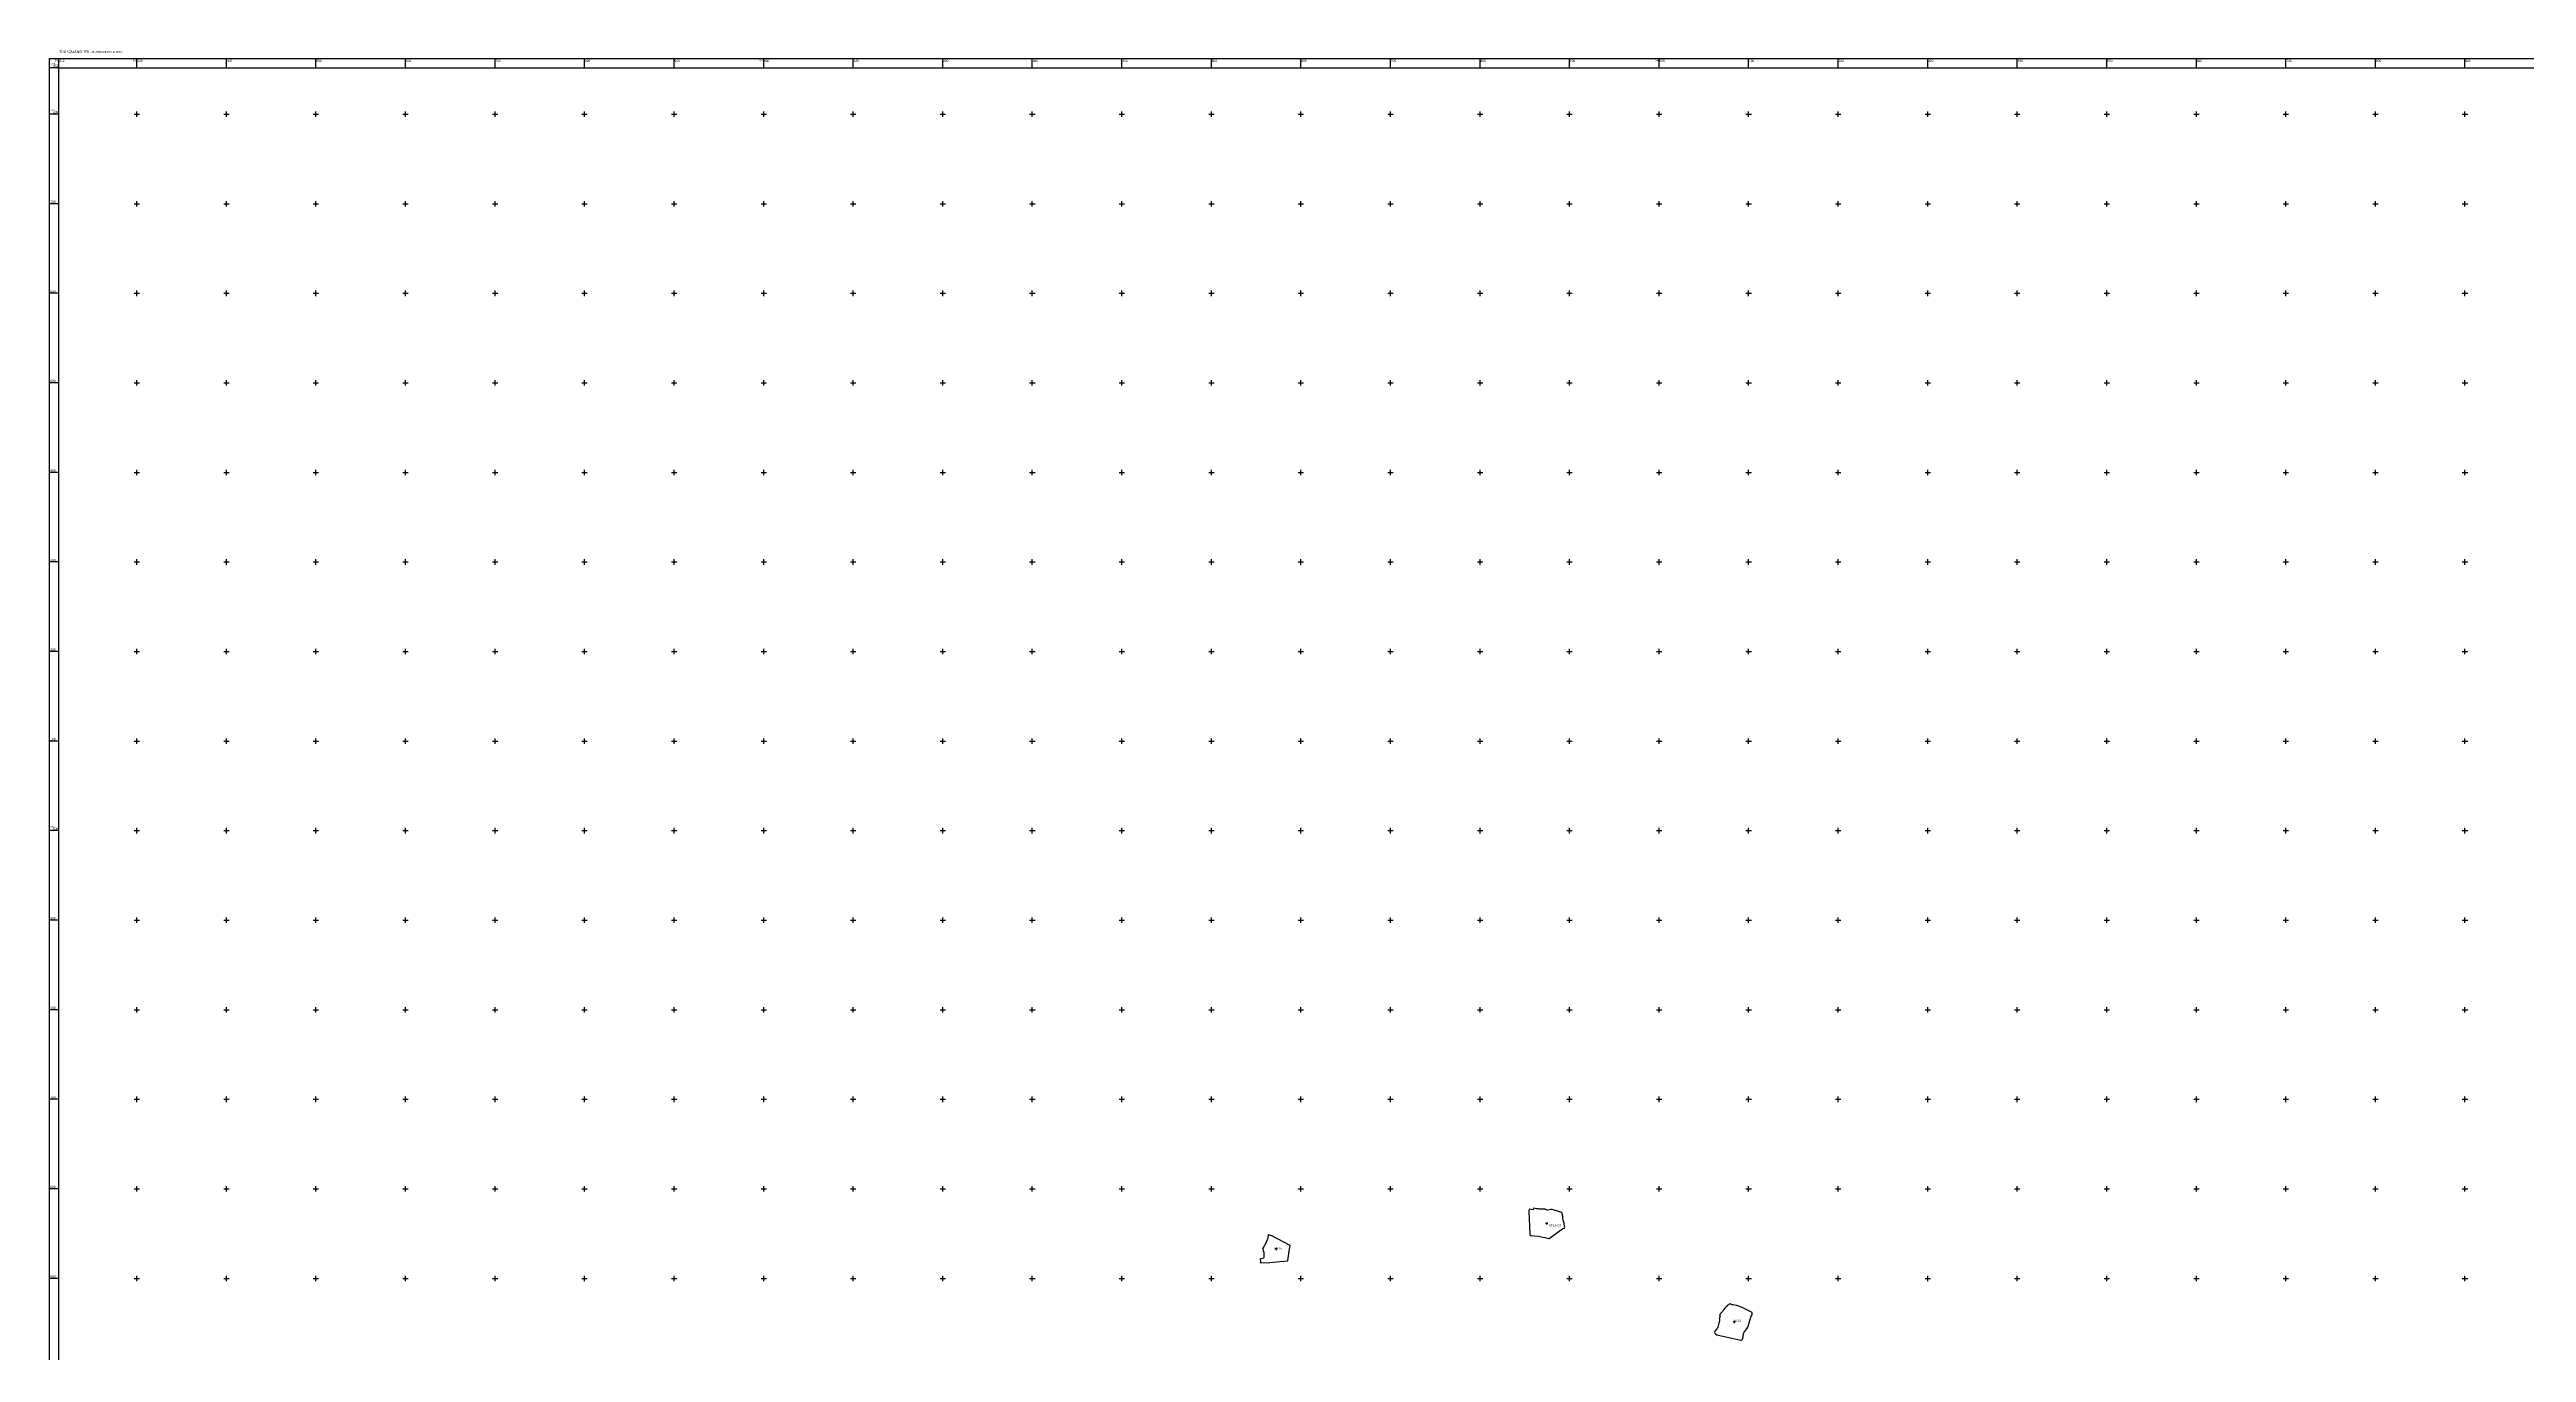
# Model space of a CAD drawing. Extents: x 542197 to 550482, y 1822129 to 1845893.
# Drawn here: x 542202 to 544969, y 1844417 to 1845872 of the extents above; entities that cross this region are included whole.
import ezdxf

# ---------------------------------------------------------------- set-up
doc = ezdxf.new("R2010")
doc.units = 0
for name, color, linetype in [('Level 11', 7, 'Continuous'), ('Level 28', 7, 'Continuous'), ('Level 30', 7, 'Continuous'), ('Level 63', 7, 'Continuous')]:
    doc.layers.add(name, color=color, linetype=linetype)

msp = doc.modelspace()

# ---------------------------------------------------------------- linework, layer by layer
at = {"layer": 'Level 11'}
for p, q in [((543874.6, 1844562), (543873.9, 1844561.4)), ((543874.6, 1844562.6), (543874.6, 1844562)), ((543875.2, 1844561.4), (543874.6, 1844562)), ((543572.3, 1844534.2), (543572.3, 1844533.6)), ((543873.9, 1844561.4), (543873.3, 1844561.4)), ((543873.9, 1844561.4), (543874.6, 1844560.8)), ((543874.6, 1844560.8), (543875.2, 1844561.4)), ((543874.6, 1844560.8), (543874.6, 1844560.1)), ((543875.8, 1844561.4), (543875.2, 1844561.4)), ((543571.7, 1844533), (543571, 1844533)), ((543572.3, 1844533.6), (543571.7, 1844533)), ((543571.7, 1844533), (543572.3, 1844532.4)), ((543572.9, 1844533), (543572.3, 1844533.6)), ((543572.3, 1844532.4), (543572.9, 1844533)), ((543572.3, 1844532.4), (543572.3, 1844531.7)), ((543573.5, 1844533), (543572.9, 1844533)), ((544083.4, 1844451.4), (544082.7, 1844451.4)), ((544084, 1844452.1), (544083.4, 1844451.4)), ((544083.4, 1844451.4), (544084, 1844450.8)), ((544084, 1844452.7), (544084, 1844452.1)), ((544084.6, 1844451.4), (544084, 1844452.1)), ((544084, 1844450.8), (544084.6, 1844451.4)), ((544085.2, 1844451.4), (544084.6, 1844451.4)), ((544084, 1844450.8), (544084, 1844450.2))]:
    msp.add_line(p, q, dxfattribs=at)
for centre in [(543874.6, 1844561.4), (543572.3, 1844533), (544084, 1844451.4)]:
    msp.add_circle(centre, 0.15, dxfattribs=at)
at = {"layer": 'Level 30'}
for points in [[(543894.6, 1844557.2), (543894.5, 1844557.9), (543894, 1844561.3), (543893.9, 1844561.8), (543893, 1844565.2), (543892.6, 1844567.2), (543892.4, 1844568.2), (543892.4, 1844568.7), (543892.3, 1844569.2), (543892.2, 1844570.2), (543892.1, 1844570.2), (543892.1, 1844570.7), (543892, 1844570.7), (543892, 1844571.2), (543892, 1844571.2), (543891.8, 1844572.1), (543891.8, 1844572.9), (543891.9, 1844573.2), (543891.3, 1844573.5), (543890.2, 1844573.9), (543888.7, 1844574.5), (543880.4, 1844576.9), (543879.9, 1844577), (543879.5, 1844577.1), (543879, 1844577.1), (543875.9, 1844576.4), (543875.3, 1844576.4), (543874.8, 1844576.3), (543872.9, 1844577.3), (543870.9, 1844577.5), (543866.9, 1844577.4), (543866.4, 1844577.4), (543865.4, 1844577.6), (543864.9, 1844577.6), (543863.4, 1844577.7), (543862.9, 1844577.7), (543860, 1844578.3), (543859.3, 1844576.7), (543854.8, 1844577.2), (543854.6, 1844575.3), (543855.6, 1844549.3), (543855.6, 1844548.5), (543856.2, 1844548), (543856.6, 1844547.9), (543857.4, 1844547.9), (543860.4, 1844547.7), (543865.4, 1844547.3), (543868.3, 1844546.6), (543872.2, 1844545.6), (543874.9, 1844544.9), (543876.9, 1844544.5), (543877.2, 1844544.6), (543892.3, 1844555.8), (543894.1, 1844556), (543894.3, 1844556.3), (543894.6, 1844557.2)], [(543587.7, 1844537), (543586.3, 1844530.4), (543586, 1844528), (543585.7, 1844524.8), (543585.4, 1844522.9), (543585, 1844519.6), (543584.6, 1844519.1), (543561.4, 1844516.9), (543554.3, 1844517.4), (543554.7, 1844517.9), (543555.2, 1844518.3), (543554.7, 1844521.9), (543555.6, 1844522.3), (543558.7, 1844523.1), (543558.8, 1844523.6), (543559, 1844528.1), (543559, 1844528.6), (543558.2, 1844530.7), (543558.1, 1844531.2), (543557.8, 1844532.7), (543557.6, 1844533.3), (543557.6, 1844533.7), (543557.6, 1844533.7), (543558.1, 1844534.3), (543559.8, 1844537.4), (543560.5, 1844538.3), (543561.7, 1844541), (543562.8, 1844543.3), (543563, 1844543.8), (543563.6, 1844548.1), (543563.8, 1844549.1), (543567.2, 1844548), (543587.6, 1844537.3), (543587.7, 1844537)], [(544103.9, 1844461.7), (544103.9, 1844461.8), (544092, 1844468.1), (544091.5, 1844468.1), (544086.7, 1844469.8), (544086.2, 1844469.9), (544082.6, 1844470.4), (544082.1, 1844470.5), (544081.6, 1844470.7), (544079.3, 1844471.7), (544079.2, 1844471.7), (544078.9, 1844471.6), (544078.4, 1844471.3), (544077.9, 1844470.9), (544077.3, 1844470.5), (544076.6, 1844470.2), (544076.1, 1844469.9), (544074.8, 1844468.3), (544074.5, 1844467.9), (544073.4, 1844466.8), (544072.1, 1844465.2), (544071.8, 1844464.8), (544071, 1844463.5), (544069.7, 1844461.9), (544068.7, 1844460.7), (544067.3, 1844459.2), (544067.8, 1844458.4), (544068.3, 1844457.6), (544067, 1844456), (544067.3, 1844455.3), (544067.5, 1844454.6), (544067.6, 1844454), (544067.4, 1844453), (544067, 1844451), (544066.8, 1844450), (544065.4, 1844445.6), (544064.8, 1844444.3), (544064.6, 1844443.8), (544063, 1844441.8), (544062.4, 1844441), (544062.1, 1844440.6), (544061.7, 1844439.7), (544062.2, 1844438.9), (544062.8, 1844438), (544064.5, 1844437.2), (544091.2, 1844431.2), (544091.9, 1844431.2), (544092.5, 1844431.4), (544092.9, 1844431.8), (544093.2, 1844432.3), (544093.7, 1844434.7), (544094.4, 1844438.3), (544094.5, 1844439.2), (544095.1, 1844439.9), (544096.7, 1844442.2), (544097.3, 1844443.1), (544099, 1844445.6), (544102.9, 1844457.7), (544103.8, 1844459.3), (544103.9, 1844460.5), (544103.9, 1844461.7)]]:
    msp.add_lwpolyline(points, dxfattribs=at)
at = {"layer": 'Level 63'}
for p, q in [((542212.9, 1845851.8), (542212.9, 1845862.3)), ((542300, 1845851.8), (542300, 1845862.3)), ((542400, 1845851.8), (542400, 1845862.3)), ((542500, 1845851.8), (542500, 1845862.3)), ((542600, 1845851.8), (542600, 1845862.3)), ((542700, 1845851.8), (542700, 1845862.3)), ((542800, 1845851.8), (542800, 1845862.3)), ((542900, 1845851.8), (542900, 1845862.3)), ((543000, 1845851.8), (543000, 1845862.3)), ((543100, 1845851.8), (543100, 1845862.3)), ((543200, 1845851.8), (543200, 1845862.3)), ((543300, 1845851.8), (543300, 1845862.3)), ((543400, 1845851.8), (543400, 1845862.3)), ((543500, 1845851.8), (543500, 1845862.3)), ((543600, 1845851.8), (543600, 1845862.3)), ((543700, 1845851.8), (543700, 1845862.3)), ((543800, 1845851.8), (543800, 1845862.3)), ((543900, 1845851.8), (543900, 1845862.3)), ((544000, 1845851.8), (544000, 1845862.3)), ((544100, 1845851.8), (544100, 1845862.3)), ((544200, 1845851.8), (544200, 1845862.3)), ((544300, 1845851.8), (544300, 1845862.3)), ((544400, 1845851.8), (544400, 1845862.3)), ((544500, 1845851.8), (544500, 1845862.3)), ((544600, 1845851.8), (544600, 1845862.3)), ((544700, 1845851.8), (544700, 1845862.3)), ((544800, 1845851.8), (544800, 1845862.3)), ((544900, 1845851.8), (544900, 1845862.3)), ((542212.9, 1845851.8), (542202.4, 1845851.8)), ((542212.9, 1845800), (542202.4, 1845800)), ((542297, 1845800), (542303, 1845800)), ((542300, 1845797), (542300, 1845803)), ((542397, 1845800), (542403, 1845800)), ((542400, 1845797), (542400, 1845803)), ((542497, 1845800), (542503, 1845800)), ((542500, 1845797), (542500, 1845803)), ((542597, 1845800), (542603, 1845800)), ((542600, 1845797), (542600, 1845803)), ((542697, 1845800), (542703, 1845800)), ((542700, 1845797), (542700, 1845803)), ((542797, 1845800), (542803, 1845800)), ((542800, 1845797), (542800, 1845803)), ((542897, 1845800), (542903, 1845800)), ((542900, 1845797), (542900, 1845803)), ((542997, 1845800), (543003, 1845800)), ((543000, 1845797), (543000, 1845803)), ((543097, 1845800), (543103, 1845800)), ((543100, 1845797), (543100, 1845803)), ((543197, 1845800), (543203, 1845800)), ((543200, 1845797), (543200, 1845803)), ((543297, 1845800), (543303, 1845800)), ((543300, 1845797), (543300, 1845803)), ((543397, 1845800), (543403, 1845800)), ((543400, 1845797), (543400, 1845803)), ((543497, 1845800), (543503, 1845800)), ((543500, 1845797), (543500, 1845803)), ((543597, 1845800), (543603, 1845800)), ((543600, 1845797), (543600, 1845803)), ((543697, 1845800), (543703, 1845800)), ((543700, 1845797), (543700, 1845803)), ((543797, 1845800), (543803, 1845800)), ((543800, 1845797), (543800, 1845803)), ((543897, 1845800), (543903, 1845800)), ((543900, 1845797), (543900, 1845803)), ((543997, 1845800), (544003, 1845800)), ((544000, 1845797), (544000, 1845803)), ((544097, 1845800), (544103, 1845800)), ((544100, 1845797), (544100, 1845803)), ((544197, 1845800), (544203, 1845800)), ((544200, 1845797), (544200, 1845803)), ((544297, 1845800), (544303, 1845800)), ((544300, 1845797), (544300, 1845803)), ((544397, 1845800), (544403, 1845800)), ((544400, 1845797), (544400, 1845803)), ((544497, 1845800), (544503, 1845800)), ((544500, 1845797), (544500, 1845803)), ((544597, 1845800), (544603, 1845800)), ((544600, 1845797), (544600, 1845803)), ((544697, 1845800), (544703, 1845800)), ((544700, 1845797), (544700, 1845803)), ((544797, 1845800), (544803, 1845800)), ((544800, 1845797), (544800, 1845803)), ((544897, 1845800), (544903, 1845800)), ((544900, 1845797), (544900, 1845803)), ((542212.9, 1845700), (542202.4, 1845700)), ((542297, 1845700), (542303, 1845700)), ((542300, 1845697), (542300, 1845703)), ((542397, 1845700), (542403, 1845700)), ((542400, 1845697), (542400, 1845703)), ((542497, 1845700), (542503, 1845700)), ((542500, 1845697), (542500, 1845703)), ((542597, 1845700), (542603, 1845700)), ((542600, 1845697), (542600, 1845703)), ((542697, 1845700), (542703, 1845700)), ((542700, 1845697), (542700, 1845703)), ((542797, 1845700), (542803, 1845700)), ((542800, 1845697), (542800, 1845703)), ((542897, 1845700), (542903, 1845700)), ((542900, 1845697), (542900, 1845703)), ((542997, 1845700), (543003, 1845700)), ((543000, 1845697), (543000, 1845703)), ((543097, 1845700), (543103, 1845700)), ((543100, 1845697), (543100, 1845703)), ((543197, 1845700), (543203, 1845700)), ((543200, 1845697), (543200, 1845703)), ((543297, 1845700), (543303, 1845700)), ((543300, 1845697), (543300, 1845703)), ((543397, 1845700), (543403, 1845700)), ((543400, 1845697), (543400, 1845703)), ((543497, 1845700), (543503, 1845700)), ((543500, 1845697), (543500, 1845703)), ((543597, 1845700), (543603, 1845700)), ((543600, 1845697), (543600, 1845703)), ((543697, 1845700), (543703, 1845700)), ((543700, 1845697), (543700, 1845703)), ((543797, 1845700), (543803, 1845700)), ((543800, 1845697), (543800, 1845703)), ((543897, 1845700), (543903, 1845700)), ((543900, 1845697), (543900, 1845703)), ((543997, 1845700), (544003, 1845700)), ((544000, 1845697), (544000, 1845703)), ((544097, 1845700), (544103, 1845700)), ((544100, 1845697), (544100, 1845703)), ((544197, 1845700), (544203, 1845700)), ((544200, 1845697), (544200, 1845703)), ((544297, 1845700), (544303, 1845700)), ((544300, 1845697), (544300, 1845703)), ((544397, 1845700), (544403, 1845700)), ((544400, 1845697), (544400, 1845703)), ((544497, 1845700), (544503, 1845700)), ((544500, 1845697), (544500, 1845703)), ((544597, 1845700), (544603, 1845700)), ((544600, 1845697), (544600, 1845703)), ((544697, 1845700), (544703, 1845700)), ((544700, 1845697), (544700, 1845703)), ((544797, 1845700), (544803, 1845700)), ((544800, 1845697), (544800, 1845703)), ((544897, 1845700), (544903, 1845700)), ((544900, 1845697), (544900, 1845703)), ((542212.9, 1845600), (542202.4, 1845600)), ((542297, 1845600), (542303, 1845600)), ((542300, 1845597), (542300, 1845603)), ((542397, 1845600), (542403, 1845600)), ((542400, 1845597), (542400, 1845603)), ((542497, 1845600), (542503, 1845600)), ((542500, 1845597), (542500, 1845603)), ((542597, 1845600), (542603, 1845600)), ((542600, 1845597), (542600, 1845603)), ((542697, 1845600), (542703, 1845600)), ((542700, 1845597), (542700, 1845603)), ((542797, 1845600), (542803, 1845600)), ((542800, 1845597), (542800, 1845603)), ((542897, 1845600), (542903, 1845600)), ((542900, 1845597), (542900, 1845603)), ((542997, 1845600), (543003, 1845600)), ((543000, 1845597), (543000, 1845603)), ((543097, 1845600), (543103, 1845600)), ((543100, 1845597), (543100, 1845603)), ((543197, 1845600), (543203, 1845600)), ((543200, 1845597), (543200, 1845603)), ((543297, 1845600), (543303, 1845600)), ((543300, 1845597), (543300, 1845603)), ((543397, 1845600), (543403, 1845600)), ((543400, 1845597), (543400, 1845603)), ((543497, 1845600), (543503, 1845600)), ((543500, 1845597), (543500, 1845603)), ((543597, 1845600), (543603, 1845600)), ((543600, 1845597), (543600, 1845603)), ((543697, 1845600), (543703, 1845600)), ((543700, 1845597), (543700, 1845603)), ((543797, 1845600), (543803, 1845600)), ((543800, 1845597), (543800, 1845603)), ((543897, 1845600), (543903, 1845600)), ((543900, 1845597), (543900, 1845603)), ((543997, 1845600), (544003, 1845600)), ((544000, 1845597), (544000, 1845603)), ((544097, 1845600), (544103, 1845600)), ((544100, 1845597), (544100, 1845603)), ((544197, 1845600), (544203, 1845600)), ((544200, 1845597), (544200, 1845603)), ((544297, 1845600), (544303, 1845600)), ((544300, 1845597), (544300, 1845603)), ((544397, 1845600), (544403, 1845600)), ((544400, 1845597), (544400, 1845603)), ((544497, 1845600), (544503, 1845600)), ((544500, 1845597), (544500, 1845603)), ((544597, 1845600), (544603, 1845600)), ((544600, 1845597), (544600, 1845603)), ((544697, 1845600), (544703, 1845600)), ((544700, 1845597), (544700, 1845603)), ((544797, 1845600), (544803, 1845600)), ((544800, 1845597), (544800, 1845603)), ((544897, 1845600), (544903, 1845600)), ((544900, 1845597), (544900, 1845603)), ((542300, 1845497), (542300, 1845503)), ((542400, 1845497), (542400, 1845503)), ((542500, 1845497), (542500, 1845503)), ((542600, 1845497), (542600, 1845503)), ((542700, 1845497), (542700, 1845503)), ((542800, 1845497), (542800, 1845503)), ((542900, 1845497), (542900, 1845503)), ((543000, 1845497), (543000, 1845503)), ((543100, 1845497), (543100, 1845503)), ((543200, 1845497), (543200, 1845503)), ((543300, 1845497), (543300, 1845503)), ((543400, 1845497), (543400, 1845503)), ((543500, 1845497), (543500, 1845503)), ((543600, 1845497), (543600, 1845503)), ((543700, 1845497), (543700, 1845503)), ((543800, 1845497), (543800, 1845503)), ((543900, 1845497), (543900, 1845503)), ((544000, 1845497), (544000, 1845503)), ((544100, 1845497), (544100, 1845503)), ((544200, 1845497), (544200, 1845503)), ((544300, 1845497), (544300, 1845503)), ((544400, 1845497), (544400, 1845503)), ((544500, 1845497), (544500, 1845503)), ((544600, 1845497), (544600, 1845503)), ((544700, 1845497), (544700, 1845503)), ((544800, 1845497), (544800, 1845503)), ((544900, 1845497), (544900, 1845503)), ((542212.9, 1845500), (542202.4, 1845500)), ((542297, 1845500), (542303, 1845500)), ((542397, 1845500), (542403, 1845500)), ((542497, 1845500), (542503, 1845500)), ((542597, 1845500), (542603, 1845500)), ((542697, 1845500), (542703, 1845500)), ((542797, 1845500), (542803, 1845500)), ((542897, 1845500), (542903, 1845500)), ((542997, 1845500), (543003, 1845500)), ((543097, 1845500), (543103, 1845500)), ((543197, 1845500), (543203, 1845500)), ((543297, 1845500), (543303, 1845500)), ((543397, 1845500), (543403, 1845500)), ((543497, 1845500), (543503, 1845500)), ((543597, 1845500), (543603, 1845500)), ((543697, 1845500), (543703, 1845500)), ((543797, 1845500), (543803, 1845500)), ((543897, 1845500), (543903, 1845500)), ((543997, 1845500), (544003, 1845500)), ((544097, 1845500), (544103, 1845500)), ((544197, 1845500), (544203, 1845500)), ((544297, 1845500), (544303, 1845500)), ((544397, 1845500), (544403, 1845500)), ((544497, 1845500), (544503, 1845500)), ((544597, 1845500), (544603, 1845500)), ((544697, 1845500), (544703, 1845500)), ((544797, 1845500), (544803, 1845500)), ((544897, 1845500), (544903, 1845500)), ((542212.9, 1845400), (542202.4, 1845400)), ((542297, 1845400), (542303, 1845400)), ((542300, 1845397), (542300, 1845403)), ((542397, 1845400), (542403, 1845400)), ((542400, 1845397), (542400, 1845403)), ((542497, 1845400), (542503, 1845400)), ((542500, 1845397), (542500, 1845403)), ((542597, 1845400), (542603, 1845400)), ((542600, 1845397), (542600, 1845403)), ((542697, 1845400), (542703, 1845400)), ((542700, 1845397), (542700, 1845403)), ((542797, 1845400), (542803, 1845400)), ((542800, 1845397), (542800, 1845403)), ((542897, 1845400), (542903, 1845400)), ((542900, 1845397), (542900, 1845403)), ((542997, 1845400), (543003, 1845400)), ((543000, 1845397), (543000, 1845403)), ((543097, 1845400), (543103, 1845400)), ((543100, 1845397), (543100, 1845403)), ((543197, 1845400), (543203, 1845400)), ((543200, 1845397), (543200, 1845403)), ((543297, 1845400), (543303, 1845400)), ((543300, 1845397), (543300, 1845403)), ((543397, 1845400), (543403, 1845400)), ((543400, 1845397), (543400, 1845403)), ((543497, 1845400), (543503, 1845400)), ((543500, 1845397), (543500, 1845403)), ((543597, 1845400), (543603, 1845400)), ((543600, 1845397), (543600, 1845403)), ((543697, 1845400), (543703, 1845400)), ((543700, 1845397), (543700, 1845403)), ((543797, 1845400), (543803, 1845400)), ((543800, 1845397), (543800, 1845403)), ((543897, 1845400), (543903, 1845400)), ((543900, 1845397), (543900, 1845403)), ((543997, 1845400), (544003, 1845400)), ((544000, 1845397), (544000, 1845403)), ((544097, 1845400), (544103, 1845400)), ((544100, 1845397), (544100, 1845403)), ((544197, 1845400), (544203, 1845400)), ((544200, 1845397), (544200, 1845403)), ((544297, 1845400), (544303, 1845400)), ((544300, 1845397), (544300, 1845403)), ((544397, 1845400), (544403, 1845400)), ((544400, 1845397), (544400, 1845403)), ((544497, 1845400), (544503, 1845400)), ((544500, 1845397), (544500, 1845403)), ((544597, 1845400), (544603, 1845400)), ((544600, 1845397), (544600, 1845403)), ((544697, 1845400), (544703, 1845400)), ((544700, 1845397), (544700, 1845403)), ((544797, 1845400), (544803, 1845400)), ((544800, 1845397), (544800, 1845403)), ((544897, 1845400), (544903, 1845400)), ((544900, 1845397), (544900, 1845403)), ((542212.9, 1845300), (542202.4, 1845300)), ((542297, 1845300), (542303, 1845300)), ((542300, 1845297), (542300, 1845303)), ((542397, 1845300), (542403, 1845300)), ((542400, 1845297), (542400, 1845303)), ((542497, 1845300), (542503, 1845300)), ((542500, 1845297), (542500, 1845303)), ((542597, 1845300), (542603, 1845300)), ((542600, 1845297), (542600, 1845303)), ((542697, 1845300), (542703, 1845300)), ((542700, 1845297), (542700, 1845303)), ((542797, 1845300), (542803, 1845300)), ((542800, 1845297), (542800, 1845303)), ((542897, 1845300), (542903, 1845300)), ((542900, 1845297), (542900, 1845303)), ((542997, 1845300), (543003, 1845300)), ((543000, 1845297), (543000, 1845303)), ((543097, 1845300), (543103, 1845300)), ((543100, 1845297), (543100, 1845303)), ((543197, 1845300), (543203, 1845300)), ((543200, 1845297), (543200, 1845303)), ((543297, 1845300), (543303, 1845300)), ((543300, 1845297), (543300, 1845303)), ((543397, 1845300), (543403, 1845300)), ((543400, 1845297), (543400, 1845303)), ((543497, 1845300), (543503, 1845300)), ((543500, 1845297), (543500, 1845303)), ((543597, 1845300), (543603, 1845300)), ((543600, 1845297), (543600, 1845303)), ((543697, 1845300), (543703, 1845300)), ((543700, 1845297), (543700, 1845303)), ((543797, 1845300), (543803, 1845300)), ((543800, 1845297), (543800, 1845303)), ((543897, 1845300), (543903, 1845300)), ((543900, 1845297), (543900, 1845303)), ((543997, 1845300), (544003, 1845300)), ((544000, 1845297), (544000, 1845303)), ((544097, 1845300), (544103, 1845300)), ((544100, 1845297), (544100, 1845303)), ((544197, 1845300), (544203, 1845300)), ((544200, 1845297), (544200, 1845303)), ((544297, 1845300), (544303, 1845300)), ((544300, 1845297), (544300, 1845303)), ((544397, 1845300), (544403, 1845300)), ((544400, 1845297), (544400, 1845303)), ((544497, 1845300), (544503, 1845300)), ((544500, 1845297), (544500, 1845303)), ((544597, 1845300), (544603, 1845300)), ((544600, 1845297), (544600, 1845303)), ((544697, 1845300), (544703, 1845300)), ((544700, 1845297), (544700, 1845303)), ((544797, 1845300), (544803, 1845300)), ((544800, 1845297), (544800, 1845303)), ((544897, 1845300), (544903, 1845300)), ((544900, 1845297), (544900, 1845303)), ((542212.9, 1845200), (542202.4, 1845200)), ((542297, 1845200), (542303, 1845200)), ((542300, 1845197), (542300, 1845203)), ((542397, 1845200), (542403, 1845200)), ((542400, 1845197), (542400, 1845203)), ((542497, 1845200), (542503, 1845200)), ((542500, 1845197), (542500, 1845203)), ((542597, 1845200), (542603, 1845200)), ((542600, 1845197), (542600, 1845203)), ((542697, 1845200), (542703, 1845200)), ((542700, 1845197), (542700, 1845203)), ((542797, 1845200), (542803, 1845200)), ((542800, 1845197), (542800, 1845203)), ((542897, 1845200), (542903, 1845200)), ((542900, 1845197), (542900, 1845203)), ((542997, 1845200), (543003, 1845200)), ((543000, 1845197), (543000, 1845203)), ((543097, 1845200), (543103, 1845200)), ((543100, 1845197), (543100, 1845203)), ((543197, 1845200), (543203, 1845200)), ((543200, 1845197), (543200, 1845203)), ((543297, 1845200), (543303, 1845200)), ((543300, 1845197), (543300, 1845203)), ((543397, 1845200), (543403, 1845200)), ((543400, 1845197), (543400, 1845203)), ((543497, 1845200), (543503, 1845200)), ((543500, 1845197), (543500, 1845203)), ((543597, 1845200), (543603, 1845200)), ((543600, 1845197), (543600, 1845203)), ((543697, 1845200), (543703, 1845200)), ((543700, 1845197), (543700, 1845203)), ((543797, 1845200), (543803, 1845200)), ((543800, 1845197), (543800, 1845203)), ((543897, 1845200), (543903, 1845200)), ((543900, 1845197), (543900, 1845203)), ((543997, 1845200), (544003, 1845200)), ((544000, 1845197), (544000, 1845203)), ((544097, 1845200), (544103, 1845200)), ((544100, 1845197), (544100, 1845203)), ((544197, 1845200), (544203, 1845200)), ((544200, 1845197), (544200, 1845203)), ((544297, 1845200), (544303, 1845200)), ((544300, 1845197), (544300, 1845203)), ((544397, 1845200), (544403, 1845200)), ((544400, 1845197), (544400, 1845203)), ((544497, 1845200), (544503, 1845200)), ((544500, 1845197), (544500, 1845203)), ((544597, 1845200), (544603, 1845200)), ((544600, 1845197), (544600, 1845203)), ((544697, 1845200), (544703, 1845200)), ((544700, 1845197), (544700, 1845203)), ((544797, 1845200), (544803, 1845200)), ((544800, 1845197), (544800, 1845203)), ((544897, 1845200), (544903, 1845200)), ((544900, 1845197), (544900, 1845203)), ((542212.9, 1845100), (542202.4, 1845100)), ((542297, 1845100), (542303, 1845100)), ((542300, 1845097), (542300, 1845103)), ((542397, 1845100), (542403, 1845100)), ((542400, 1845097), (542400, 1845103)), ((542497, 1845100), (542503, 1845100)), ((542500, 1845097), (542500, 1845103)), ((542597, 1845100), (542603, 1845100)), ((542600, 1845097), (542600, 1845103)), ((542697, 1845100), (542703, 1845100)), ((542700, 1845097), (542700, 1845103)), ((542797, 1845100), (542803, 1845100)), ((542800, 1845097), (542800, 1845103)), ((542897, 1845100), (542903, 1845100)), ((542900, 1845097), (542900, 1845103)), ((542997, 1845100), (543003, 1845100)), ((543000, 1845097), (543000, 1845103)), ((543097, 1845100), (543103, 1845100)), ((543100, 1845097), (543100, 1845103)), ((543197, 1845100), (543203, 1845100)), ((543200, 1845097), (543200, 1845103)), ((543297, 1845100), (543303, 1845100)), ((543300, 1845097), (543300, 1845103)), ((543397, 1845100), (543403, 1845100)), ((543400, 1845097), (543400, 1845103)), ((543497, 1845100), (543503, 1845100)), ((543500, 1845097), (543500, 1845103)), ((543597, 1845100), (543603, 1845100)), ((543600, 1845097), (543600, 1845103)), ((543697, 1845100), (543703, 1845100)), ((543700, 1845097), (543700, 1845103)), ((543797, 1845100), (543803, 1845100)), ((543800, 1845097), (543800, 1845103)), ((543897, 1845100), (543903, 1845100)), ((543900, 1845097), (543900, 1845103)), ((543997, 1845100), (544003, 1845100)), ((544000, 1845097), (544000, 1845103)), ((544097, 1845100), (544103, 1845100)), ((544100, 1845097), (544100, 1845103)), ((544197, 1845100), (544203, 1845100)), ((544200, 1845097), (544200, 1845103)), ((544297, 1845100), (544303, 1845100)), ((544300, 1845097), (544300, 1845103)), ((544397, 1845100), (544403, 1845100)), ((544400, 1845097), (544400, 1845103)), ((544497, 1845100), (544503, 1845100)), ((544500, 1845097), (544500, 1845103)), ((544597, 1845100), (544603, 1845100)), ((544600, 1845097), (544600, 1845103)), ((544697, 1845100), (544703, 1845100)), ((544700, 1845097), (544700, 1845103)), ((544797, 1845100), (544803, 1845100)), ((544800, 1845097), (544800, 1845103)), ((544897, 1845100), (544903, 1845100)), ((544900, 1845097), (544900, 1845103)), ((542212.9, 1845000), (542202.4, 1845000)), ((542297, 1845000), (542303, 1845000)), ((542300, 1844997), (542300, 1845003)), ((542397, 1845000), (542403, 1845000)), ((542400, 1844997), (542400, 1845003)), ((542497, 1845000), (542503, 1845000)), ((542500, 1844997), (542500, 1845003)), ((542597, 1845000), (542603, 1845000)), ((542600, 1844997), (542600, 1845003)), ((542697, 1845000), (542703, 1845000)), ((542700, 1844997), (542700, 1845003)), ((542797, 1845000), (542803, 1845000)), ((542800, 1844997), (542800, 1845003)), ((542897, 1845000), (542903, 1845000)), ((542900, 1844997), (542900, 1845003)), ((542997, 1845000), (543003, 1845000)), ((543000, 1844997), (543000, 1845003)), ((543097, 1845000), (543103, 1845000)), ((543100, 1844997), (543100, 1845003)), ((543197, 1845000), (543203, 1845000)), ((543200, 1844997), (543200, 1845003)), ((543297, 1845000), (543303, 1845000)), ((543300, 1844997), (543300, 1845003)), ((543397, 1845000), (543403, 1845000)), ((543400, 1844997), (543400, 1845003)), ((543497, 1845000), (543503, 1845000)), ((543500, 1844997), (543500, 1845003)), ((543597, 1845000), (543603, 1845000)), ((543600, 1844997), (543600, 1845003)), ((543697, 1845000), (543703, 1845000)), ((543700, 1844997), (543700, 1845003)), ((543797, 1845000), (543803, 1845000)), ((543800, 1844997), (543800, 1845003)), ((543897, 1845000), (543903, 1845000)), ((543900, 1844997), (543900, 1845003)), ((543997, 1845000), (544003, 1845000)), ((544000, 1844997), (544000, 1845003)), ((544097, 1845000), (544103, 1845000)), ((544100, 1844997), (544100, 1845003)), ((544197, 1845000), (544203, 1845000)), ((544200, 1844997), (544200, 1845003)), ((544297, 1845000), (544303, 1845000)), ((544300, 1844997), (544300, 1845003)), ((544397, 1845000), (544403, 1845000)), ((544400, 1844997), (544400, 1845003)), ((544497, 1845000), (544503, 1845000)), ((544500, 1844997), (544500, 1845003)), ((544597, 1845000), (544603, 1845000)), ((544600, 1844997), (544600, 1845003)), ((544697, 1845000), (544703, 1845000)), ((544700, 1844997), (544700, 1845003)), ((544797, 1845000), (544803, 1845000)), ((544800, 1844997), (544800, 1845003)), ((544897, 1845000), (544903, 1845000)), ((544900, 1844997), (544900, 1845003)), ((542212.9, 1844900), (542202.4, 1844900)), ((542297, 1844900), (542303, 1844900)), ((542300, 1844897), (542300, 1844903)), ((542397, 1844900), (542403, 1844900)), ((542400, 1844897), (542400, 1844903)), ((542497, 1844900), (542503, 1844900)), ((542500, 1844897), (542500, 1844903)), ((542597, 1844900), (542603, 1844900)), ((542600, 1844897), (542600, 1844903)), ((542697, 1844900), (542703, 1844900)), ((542700, 1844897), (542700, 1844903)), ((542797, 1844900), (542803, 1844900)), ((542800, 1844897), (542800, 1844903)), ((542897, 1844900), (542903, 1844900)), ((542900, 1844897), (542900, 1844903)), ((542997, 1844900), (543003, 1844900)), ((543000, 1844897), (543000, 1844903)), ((543097, 1844900), (543103, 1844900)), ((543100, 1844897), (543100, 1844903)), ((543197, 1844900), (543203, 1844900)), ((543200, 1844897), (543200, 1844903)), ((543297, 1844900), (543303, 1844900)), ((543300, 1844897), (543300, 1844903)), ((543397, 1844900), (543403, 1844900)), ((543400, 1844897), (543400, 1844903)), ((543497, 1844900), (543503, 1844900)), ((543500, 1844897), (543500, 1844903)), ((543597, 1844900), (543603, 1844900)), ((543600, 1844897), (543600, 1844903)), ((543697, 1844900), (543703, 1844900)), ((543700, 1844897), (543700, 1844903)), ((543797, 1844900), (543803, 1844900)), ((543800, 1844897), (543800, 1844903)), ((543897, 1844900), (543903, 1844900)), ((543900, 1844897), (543900, 1844903)), ((543997, 1844900), (544003, 1844900)), ((544000, 1844897), (544000, 1844903)), ((544097, 1844900), (544103, 1844900)), ((544100, 1844897), (544100, 1844903)), ((544197, 1844900), (544203, 1844900)), ((544200, 1844897), (544200, 1844903)), ((544297, 1844900), (544303, 1844900)), ((544300, 1844897), (544300, 1844903)), ((544397, 1844900), (544403, 1844900)), ((544400, 1844897), (544400, 1844903)), ((544497, 1844900), (544503, 1844900)), ((544500, 1844897), (544500, 1844903)), ((544597, 1844900), (544603, 1844900)), ((544600, 1844897), (544600, 1844903)), ((544697, 1844900), (544703, 1844900)), ((544700, 1844897), (544700, 1844903)), ((544797, 1844900), (544803, 1844900)), ((544800, 1844897), (544800, 1844903)), ((544897, 1844900), (544903, 1844900)), ((544900, 1844897), (544900, 1844903)), ((542212.9, 1844800), (542202.4, 1844800)), ((542297, 1844800), (542303, 1844800)), ((542300, 1844797), (542300, 1844803)), ((542397, 1844800), (542403, 1844800)), ((542400, 1844797), (542400, 1844803)), ((542497, 1844800), (542503, 1844800)), ((542500, 1844797), (542500, 1844803)), ((542597, 1844800), (542603, 1844800)), ((542600, 1844797), (542600, 1844803)), ((542697, 1844800), (542703, 1844800)), ((542700, 1844797), (542700, 1844803)), ((542797, 1844800), (542803, 1844800)), ((542800, 1844797), (542800, 1844803)), ((542897, 1844800), (542903, 1844800)), ((542900, 1844797), (542900, 1844803)), ((542997, 1844800), (543003, 1844800)), ((543000, 1844797), (543000, 1844803)), ((543097, 1844800), (543103, 1844800)), ((543100, 1844797), (543100, 1844803)), ((543197, 1844800), (543203, 1844800)), ((543200, 1844797), (543200, 1844803)), ((543297, 1844800), (543303, 1844800)), ((543300, 1844797), (543300, 1844803)), ((543397, 1844800), (543403, 1844800)), ((543400, 1844797), (543400, 1844803)), ((543497, 1844800), (543503, 1844800)), ((543500, 1844797), (543500, 1844803)), ((543597, 1844800), (543603, 1844800)), ((543600, 1844797), (543600, 1844803)), ((543697, 1844800), (543703, 1844800)), ((543700, 1844797), (543700, 1844803)), ((543797, 1844800), (543803, 1844800)), ((543800, 1844797), (543800, 1844803)), ((543897, 1844800), (543903, 1844800)), ((543900, 1844797), (543900, 1844803)), ((543997, 1844800), (544003, 1844800)), ((544000, 1844797), (544000, 1844803)), ((544097, 1844800), (544103, 1844800)), ((544100, 1844797), (544100, 1844803)), ((544197, 1844800), (544203, 1844800)), ((544200, 1844797), (544200, 1844803)), ((544297, 1844800), (544303, 1844800)), ((544300, 1844797), (544300, 1844803)), ((544397, 1844800), (544403, 1844800)), ((544400, 1844797), (544400, 1844803)), ((544497, 1844800), (544503, 1844800)), ((544500, 1844797), (544500, 1844803)), ((544597, 1844800), (544603, 1844800)), ((544600, 1844797), (544600, 1844803)), ((544697, 1844800), (544703, 1844800)), ((544700, 1844797), (544700, 1844803)), ((544797, 1844800), (544803, 1844800)), ((544800, 1844797), (544800, 1844803)), ((544897, 1844800), (544903, 1844800)), ((544900, 1844797), (544900, 1844803)), ((542212.9, 1844700), (542202.4, 1844700)), ((542297, 1844700), (542303, 1844700)), ((542300, 1844697), (542300, 1844703)), ((542397, 1844700), (542403, 1844700)), ((542400, 1844697), (542400, 1844703)), ((542497, 1844700), (542503, 1844700)), ((542500, 1844697), (542500, 1844703)), ((542597, 1844700), (542603, 1844700)), ((542600, 1844697), (542600, 1844703)), ((542697, 1844700), (542703, 1844700)), ((542700, 1844697), (542700, 1844703)), ((542797, 1844700), (542803, 1844700)), ((542800, 1844697), (542800, 1844703)), ((542897, 1844700), (542903, 1844700)), ((542900, 1844697), (542900, 1844703)), ((542997, 1844700), (543003, 1844700)), ((543000, 1844697), (543000, 1844703)), ((543097, 1844700), (543103, 1844700)), ((543100, 1844697), (543100, 1844703)), ((543197, 1844700), (543203, 1844700)), ((543200, 1844697), (543200, 1844703)), ((543297, 1844700), (543303, 1844700)), ((543300, 1844697), (543300, 1844703)), ((543397, 1844700), (543403, 1844700)), ((543400, 1844697), (543400, 1844703)), ((543497, 1844700), (543503, 1844700)), ((543500, 1844697), (543500, 1844703)), ((543597, 1844700), (543603, 1844700)), ((543600, 1844697), (543600, 1844703)), ((543697, 1844700), (543703, 1844700)), ((543700, 1844697), (543700, 1844703)), ((543797, 1844700), (543803, 1844700)), ((543800, 1844697), (543800, 1844703)), ((543897, 1844700), (543903, 1844700)), ((543900, 1844697), (543900, 1844703)), ((543997, 1844700), (544003, 1844700)), ((544000, 1844697), (544000, 1844703)), ((544097, 1844700), (544103, 1844700)), ((544100, 1844697), (544100, 1844703)), ((544197, 1844700), (544203, 1844700)), ((544200, 1844697), (544200, 1844703)), ((544297, 1844700), (544303, 1844700)), ((544300, 1844697), (544300, 1844703)), ((544397, 1844700), (544403, 1844700)), ((544400, 1844697), (544400, 1844703)), ((544497, 1844700), (544503, 1844700)), ((544500, 1844697), (544500, 1844703)), ((544597, 1844700), (544603, 1844700)), ((544600, 1844697), (544600, 1844703)), ((544697, 1844700), (544703, 1844700)), ((544700, 1844697), (544700, 1844703)), ((544797, 1844700), (544803, 1844700)), ((544800, 1844697), (544800, 1844703)), ((544897, 1844700), (544903, 1844700)), ((544900, 1844697), (544900, 1844703)), ((542212.9, 1844600), (542202.4, 1844600)), ((542297, 1844600), (542303, 1844600)), ((542300, 1844597), (542300, 1844603)), ((542397, 1844600), (542403, 1844600)), ((542400, 1844597), (542400, 1844603)), ((542497, 1844600), (542503, 1844600)), ((542500, 1844597), (542500, 1844603)), ((542597, 1844600), (542603, 1844600)), ((542600, 1844597), (542600, 1844603)), ((542697, 1844600), (542703, 1844600)), ((542700, 1844597), (542700, 1844603)), ((542797, 1844600), (542803, 1844600)), ((542800, 1844597), (542800, 1844603)), ((542897, 1844600), (542903, 1844600)), ((542900, 1844597), (542900, 1844603)), ((542997, 1844600), (543003, 1844600)), ((543000, 1844597), (543000, 1844603)), ((543097, 1844600), (543103, 1844600)), ((543100, 1844597), (543100, 1844603)), ((543197, 1844600), (543203, 1844600)), ((543200, 1844597), (543200, 1844603)), ((543297, 1844600), (543303, 1844600)), ((543300, 1844597), (543300, 1844603)), ((543397, 1844600), (543403, 1844600)), ((543400, 1844597), (543400, 1844603)), ((543497, 1844600), (543503, 1844600)), ((543500, 1844597), (543500, 1844603)), ((543597, 1844600), (543603, 1844600)), ((543600, 1844597), (543600, 1844603)), ((543697, 1844600), (543703, 1844600)), ((543700, 1844597), (543700, 1844603)), ((543797, 1844600), (543803, 1844600)), ((543800, 1844597), (543800, 1844603)), ((543897, 1844600), (543903, 1844600)), ((543900, 1844597), (543900, 1844603)), ((543997, 1844600), (544003, 1844600)), ((544000, 1844597), (544000, 1844603)), ((544097, 1844600), (544103, 1844600)), ((544100, 1844597), (544100, 1844603)), ((544197, 1844600), (544203, 1844600)), ((544200, 1844597), (544200, 1844603)), ((544297, 1844600), (544303, 1844600)), ((544300, 1844597), (544300, 1844603)), ((544397, 1844600), (544403, 1844600)), ((544400, 1844597), (544400, 1844603)), ((544497, 1844600), (544503, 1844600)), ((544500, 1844597), (544500, 1844603)), ((544597, 1844600), (544603, 1844600)), ((544600, 1844597), (544600, 1844603)), ((544697, 1844600), (544703, 1844600)), ((544700, 1844597), (544700, 1844603)), ((544797, 1844600), (544803, 1844600)), ((544800, 1844597), (544800, 1844603)), ((544897, 1844600), (544903, 1844600)), ((544900, 1844597), (544900, 1844603)), ((542212.9, 1844500), (542202.4, 1844500)), ((542297, 1844500), (542303, 1844500)), ((542300, 1844497), (542300, 1844503)), ((542397, 1844500), (542403, 1844500)), ((542400, 1844497), (542400, 1844503)), ((542497, 1844500), (542503, 1844500)), ((542500, 1844497), (542500, 1844503)), ((542597, 1844500), (542603, 1844500)), ((542600, 1844497), (542600, 1844503)), ((542697, 1844500), (542703, 1844500)), ((542700, 1844497), (542700, 1844503)), ((542797, 1844500), (542803, 1844500)), ((542800, 1844497), (542800, 1844503)), ((542897, 1844500), (542903, 1844500)), ((542900, 1844497), (542900, 1844503)), ((542997, 1844500), (543003, 1844500)), ((543000, 1844497), (543000, 1844503)), ((543097, 1844500), (543103, 1844500)), ((543100, 1844497), (543100, 1844503)), ((543197, 1844500), (543203, 1844500)), ((543200, 1844497), (543200, 1844503)), ((543297, 1844500), (543303, 1844500)), ((543300, 1844497), (543300, 1844503)), ((543397, 1844500), (543403, 1844500)), ((543400, 1844497), (543400, 1844503)), ((543497, 1844500), (543503, 1844500)), ((543500, 1844497), (543500, 1844503)), ((543597, 1844500), (543603, 1844500)), ((543600, 1844497), (543600, 1844503)), ((543697, 1844500), (543703, 1844500)), ((543700, 1844497), (543700, 1844503)), ((543797, 1844500), (543803, 1844500)), ((543800, 1844497), (543800, 1844503)), ((543897, 1844500), (543903, 1844500)), ((543900, 1844497), (543900, 1844503)), ((543997, 1844500), (544003, 1844500)), ((544000, 1844497), (544000, 1844503)), ((544097, 1844500), (544103, 1844500)), ((544100, 1844497), (544100, 1844503)), ((544197, 1844500), (544203, 1844500)), ((544200, 1844497), (544200, 1844503)), ((544297, 1844500), (544303, 1844500)), ((544300, 1844497), (544300, 1844503)), ((544397, 1844500), (544403, 1844500)), ((544400, 1844497), (544400, 1844503)), ((544497, 1844500), (544503, 1844500)), ((544500, 1844497), (544500, 1844503)), ((544597, 1844500), (544603, 1844500)), ((544600, 1844497), (544600, 1844503)), ((544697, 1844500), (544703, 1844500)), ((544700, 1844497), (544700, 1844503)), ((544797, 1844500), (544803, 1844500)), ((544800, 1844497), (544800, 1844503)), ((544897, 1844500), (544903, 1844500)), ((544900, 1844497), (544900, 1844503))]:
    msp.add_line(p, q, dxfattribs=at)
for points in [[(542202.4, 1845862.3), (550399.9, 1845862.3), (550399.9, 1839658.4), (542202.4, 1839658.4), (542202.4, 1845862.3)], [(542212.9, 1845851.8), (550389.4, 1845851.8), (550389.4, 1839668.9), (542212.9, 1839668.9), (542212.9, 1845851.8)]]:
    msp.add_lwpolyline(points, dxfattribs=at)

# ---------------------------------------------------------------- texts
at = {"layer": 'Level 28'}
for s, p in [('VT15', (543570.5, 1844532.4)), ('VT14-G7', (543877.1, 1844557.9)), ('VT13', (544083.3, 1844451.7))]:
    msp.add_text(s, height=2.42, dxfattribs=at).set_placement(p)
at = {"layer": 'Level 63'}
for s, height, p in [('TỈNH QUẢNG TRỊ', 3, (542212.9, 1845868.3)), (' - HUYỆN HƯỚNG HÓA', 2.4, (542247.1, 1845868.3)), ('1845', 1.75, (542203.4, 1845855.3)), ('851', 2.5, (542206.8, 1845852.8)), ('542', 1.75, (542208.5, 1845859.1)), ('212', 2.5, (542213.4, 1845858.3)), ('542', 1.75, (542295.6, 1845859.1)), ('300', 2.5, (542300.5, 1845858.3)), ('400', 2.5, (542400.5, 1845858.3)), ('500', 2.5, (542500.5, 1845858.3)), ('600', 2.5, (542600.5, 1845858.3)), ('700', 2.5, (542700.5, 1845858.3)), ('800', 2.5, (542800.5, 1845858.3)), ('900', 2.5, (542900.5, 1845858.3)), ('543', 1.75, (542995.5, 1845859.1)), ('000', 2.5, (543000.5, 1845858.3)), ('100', 2.5, (543100.5, 1845858.3)), ('200', 2.5, (543200.5, 1845858.3)), ('300', 2.5, (543300.5, 1845858.3)), ('400', 2.5, (543400.5, 1845858.3)), ('500', 2.5, (543500.5, 1845858.3)), ('600', 2.5, (543600.5, 1845858.3)), ('700', 2.5, (543700.5, 1845858.3)), ('800', 2.5, (543800.5, 1845858.3)), ('900', 2.5, (543900.5, 1845858.3)), ('544', 1.75, (543995.5, 1845859.1)), ('000', 2.5, (544000.5, 1845858.3)), ('100', 2.5, (544100.5, 1845858.3)), ('200', 2.5, (544200.5, 1845858.3)), ('300', 2.5, (544300.5, 1845858.3)), ('400', 2.5, (544400.5, 1845858.3)), ('500', 2.5, (544500.5, 1845858.3)), ('600', 2.5, (544600.5, 1845858.3)), ('700', 2.5, (544700.5, 1845858.3)), ('800', 2.5, (544800.5, 1845858.3)), ('900', 2.5, (544900.5, 1845858.3)), ('1845', 1.75, (542203.4, 1845803.5)), ('800', 2.5, (542206.3, 1845801)), ('700', 2.5, (542203.4, 1845701)), ('600', 2.5, (542203.4, 1845601)), ('500', 2.5, (542203.4, 1845501)), ('400', 2.5, (542203.4, 1845401)), ('300', 2.5, (542203.4, 1845301)), ('200', 2.5, (542203.4, 1845201)), ('100', 2.5, (542203.4, 1845101)), ('1845', 1.75, (542203.4, 1845003.5)), ('000', 2.5, (542206.3, 1845001)), ('900', 2.5, (542203.4, 1844901)), ('800', 2.5, (542203.4, 1844801)), ('700', 2.5, (542203.4, 1844701)), ('600', 2.5, (542203.4, 1844601)), ('500', 2.5, (542203.4, 1844501))]:
    msp.add_text(s, height=height, dxfattribs=at).set_placement(p)

doc.saveas('drawing.dxf')
